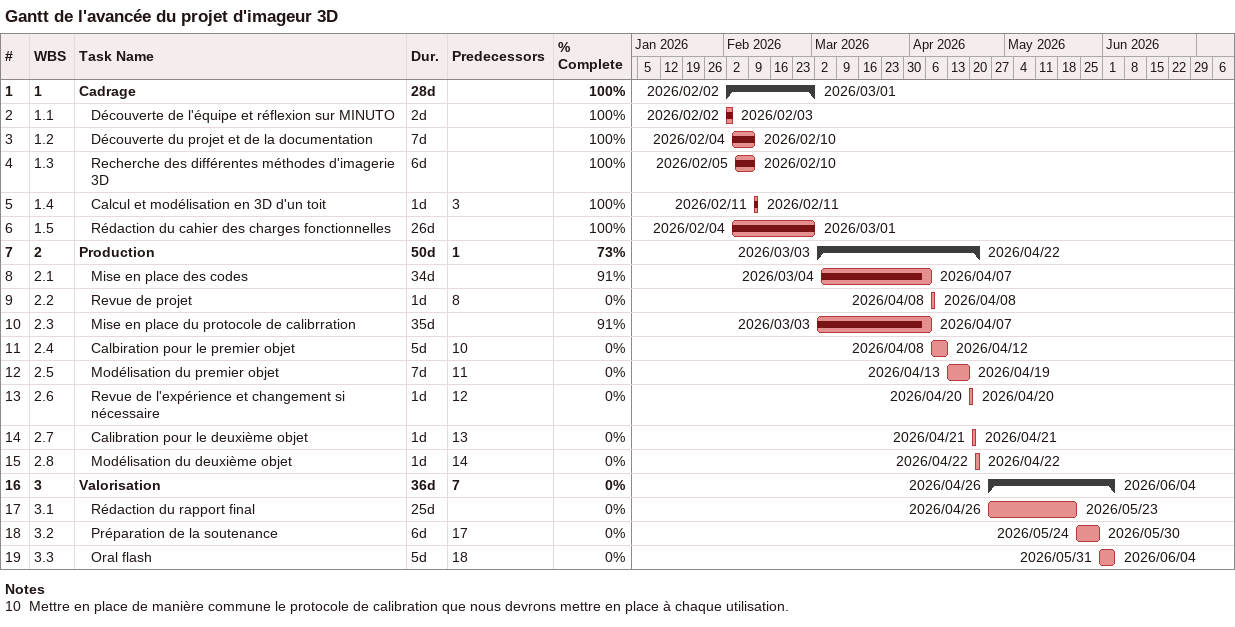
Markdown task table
Gantt de l'avancée du projet d'imageur 3D

| ID | WBS | Task | Duration | Start | Finish | Predecessors | % complete |
|---|---|---|---|---|---|---|---|
| 1 | 1 | **Cadrage** | 28d | 2026-02-02 | 2026-03-01 |  | 100 |
| 2 | 1.1 | Découverte de l'équipe et réflexion sur MINUTO | 2d | 2026-02-02 | 2026-02-03 |  | 100 |
| 3 | 1.2 | Découverte du projet et de la documentation | 7d | 2026-02-04 | 2026-02-10 |  | 100 |
| 4 | 1.3 | Recherche des différentes méthodes d'imagerie 3D | 6d | 2026-02-05 | 2026-02-10 |  | 100 |
| 5 | 1.4 | Calcul et modélisation en 3D d'un toit | 1d | 2026-02-11 | 2026-02-11 | 3 | 100 |
| 6 | 1.5 | Rédaction du cahier des charges fonctionnelles | 26d | 2026-02-04 | 2026-03-01 |  | 100 |
| 7 | 2 | **Production** | 50d | 2026-03-03 | 2026-04-22 | 1 | 73 |
| 8 | 2.1 | Mise en place des codes | 34d | 2026-03-04 | 2026-04-07 |  | 91 |
| 9 | 2.2 | Revue de projet | 1d | 2026-04-08 | 2026-04-08 | 8 | 0 |
| 10 | 2.3 | Mise en place du protocole de calibrration | 35d | 2026-03-03 | 2026-04-07 |  | 91 |
| 11 | 2.4 | Calbiration pour le premier objet | 5d | 2026-04-08 | 2026-04-12 | 10 | 0 |
| 12 | 2.5 | Modélisation du premier objet | 7d | 2026-04-13 | 2026-04-19 | 11 | 0 |
| 13 | 2.6 | Revue de l'expérience et changement si nécessaire | 1d | 2026-04-20 | 2026-04-20 | 12 | 0 |
| 14 | 2.7 | Calibration pour le deuxième objet | 1d | 2026-04-21 | 2026-04-21 | 13 | 0 |
| 15 | 2.8 | Modélisation du deuxième objet | 1d | 2026-04-22 | 2026-04-22 | 14 | 0 |
| 16 | 3 | **Valorisation** | 36d | 2026-04-26 | 2026-06-04 | 7 | 0 |
| 17 | 3.1 | Rédaction du rapport final | 25d | 2026-04-26 | 2026-05-23 |  | 0 |
| 18 | 3.2 | Préparation de la soutenance | 6d | 2026-05-24 | 2026-05-30 | 17 | 0 |
| 19 | 3.3 | Oral flash | 5d | 2026-05-31 | 2026-06-04 | 18 | 0 |

Notes
- 10: Mettre en place de manière commune le protocole de calibration que nous devrons mettre en place à chaque utilisation.
